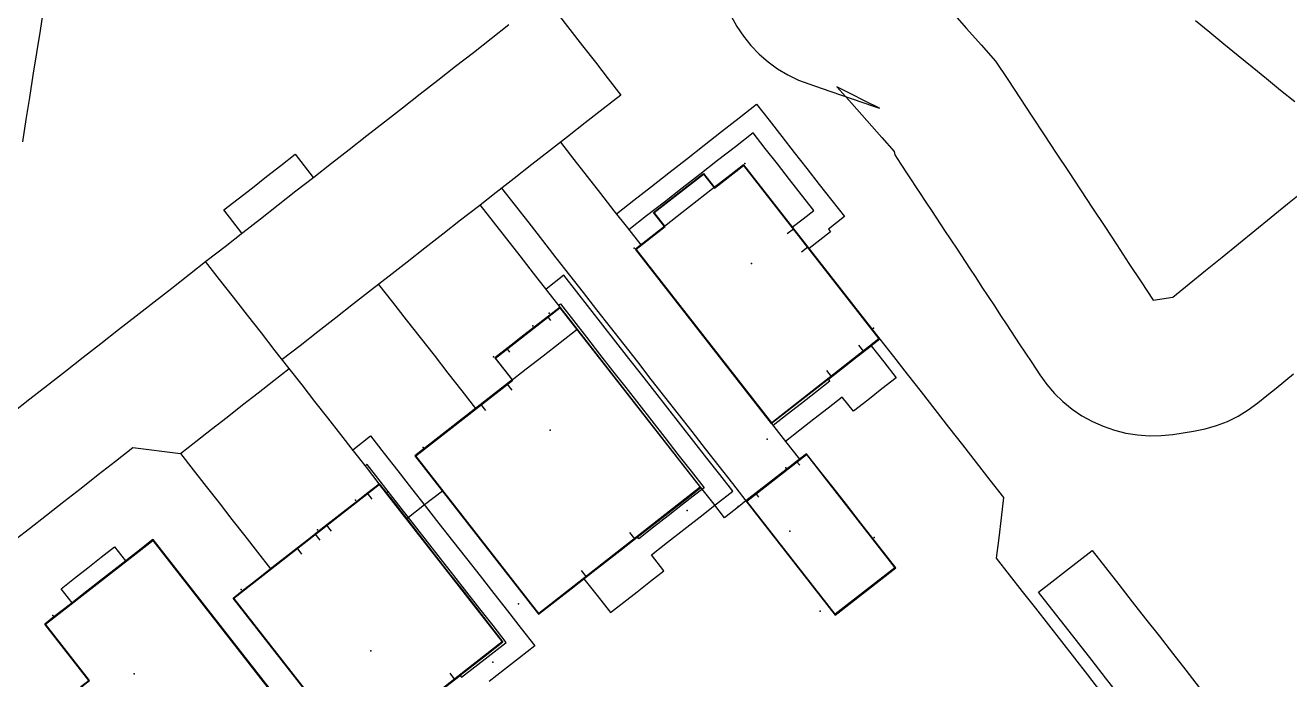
# Model space of a CAD drawing. Header units: metres. Extents: x 337936 to 338469, y 373266 to 374026.
# Drawn here: x 338023.9 to 338079.8, y 373795.6 to 373824.6 of the extents above; entities that cross this region are included whole.
import ezdxf

# ---------------------------------------------------------------- set-up
doc = ezdxf.new("R2010")
doc.units = ezdxf.units.M
for name, color, linetype in [('3D_LINES', 3, 'Continuous'), ('3D_Points', 1, 'Continuous'), ('PLOTS EXTERNAL LEVEL', 6, 'Continuous'), ('PLOTS FFL', 5, 'Continuous')]:
    doc.layers.add(name, color=color, linetype=linetype)

msp = doc.modelspace()

# ---------------------------------------------------------------- linework, layer by layer
at = {"layer": '3D_LINES'}
for points in [[(338023.792, 373819.397, 34.056), (338023.948, 373820.383, 34.053), (338024.104, 373821.369, 34.051), (338024.26, 373822.355, 34.049), (338024.417, 373823.341, 34.046), (338024.573, 373824.327, 34.044), (338024.729, 373825.313, 34.041)], [(338047.41, 373825.084, 33.649), (338047.974, 373824.361, 33.638), (338048.539, 373823.639, 33.627), (338049.103, 373822.917, 33.615), (338049.667, 373822.194, 33.604), (338050.232, 373821.472, 33.593), (338049.444, 373820.856, 33.592), (338048.656, 373820.241, 33.591), (338047.868, 373819.625, 33.59), (338047.08, 373819.01, 33.591), (338046.293, 373818.395, 33.612), (338045.505, 373817.779, 33.645), (338044.717, 373817.164, 33.677), (338043.929, 373816.548, 33.71), (338043.142, 373815.933, 33.769), (338042.354, 373815.317, 33.79), (338041.566, 373814.702, 33.79), (338040.778, 373814.086, 33.805), (338039.99, 373813.471, 33.818), (338039.203, 373812.855, 33.829), (338038.415, 373812.24, 33.841), (338037.627, 373811.624, 33.853), (338036.839, 373811.009, 33.864), (338036.052, 373810.393, 33.876), (338035.264, 373809.778, 33.888)], [(338055.104, 373824.962, 33.594), (338055.357, 373824.504, 33.588), (338055.648, 373824.069, 33.582), (338055.976, 373823.661, 33.573), (338056.339, 373823.284, 33.561), (338056.733, 373822.939, 33.548), (338057.156, 373822.63, 33.536), (338057.603, 373822.359, 33.522), (338058.073, 373822.129, 33.509), (338058.787, 373821.875, 33.514), (338059.501, 373821.621, 33.529), (338060.448, 373821.3, 33.534), (338060.921, 373821.139, 33.535), (338061.395, 373820.978, 33.535), (338061.657, 373820.89, 33.536), (338061.026, 373821.205, 33.535), (338060.396, 373821.521, 33.535), (338059.765, 373821.837, 33.53), (338060.43, 373821.09, 33.534), (338061.094, 373820.343, 33.534), (338061.759, 373819.595, 33.534), (338062.307, 373818.979, 33.535), (338062.331, 373818.829, 33.534), (338062.606, 373818.412, 33.534), (338062.882, 373817.994, 33.534), (338063.432, 373817.159, 33.534), (338063.707, 373816.742, 33.534), (338063.982, 373816.324, 33.534), (338064.533, 373815.49, 33.534), (338064.808, 373815.072, 33.534), (338065.083, 373814.655, 33.534), (338065.633, 373813.82, 33.536), (338065.909, 373813.402, 33.54), (338066.184, 373812.985, 33.548), (338066.734, 373812.15, 33.565), (338067.009, 373811.732, 33.574), (338067.285, 373811.315, 33.583), (338067.835, 373810.48, 33.6), (338068.11, 373810.063, 33.609), (338068.385, 373809.645, 33.617), (338068.741, 373809.105, 33.629), (338069.048, 373808.681, 33.638), (338069.391, 373808.285, 33.647), (338069.767, 373807.921, 33.656), (338070.173, 373807.591, 33.664), (338070.606, 373807.297, 33.673), (338071.064, 373807.043, 33.681), (338071.541, 373806.829, 33.689), (338072.036, 373806.658, 33.696), (338072.544, 373806.53, 33.703), (338073.06, 373806.447, 33.71), (338073.583, 373806.41, 33.716), (338074.106, 373806.418, 33.721), (338074.627, 373806.472, 33.725), (338075.533, 373806.611, 33.733), (338076.047, 373806.713, 33.736), (338076.549, 373806.859, 33.739), (338077.037, 373807.049, 33.742), (338077.507, 373807.28, 33.743), (338077.954, 373807.552, 33.744), (338078.377, 373807.861, 33.744), (338078.779, 373808.187, 33.743), (338079.181, 373808.514, 33.743), (338079.957, 373809.144, 33.742)], [(338064.867, 373825.129, 33.544), (338065.508, 373824.408, 33.545), (338066.149, 373823.687, 33.545), (338066.79, 373822.966, 33.545), (338067.326, 373822.154, 33.545), (338067.861, 373821.342, 33.545), (338068.397, 373820.53, 33.545), (338068.932, 373819.717, 33.544), (338069.467, 373818.905, 33.544), (338070.003, 373818.093, 33.544), (338070.538, 373817.281, 33.545), (338071.074, 373816.468, 33.555), (338071.609, 373815.656, 33.566), (338072.145, 373814.844, 33.583), (338072.68, 373814.032, 33.599), (338073.215, 373813.22, 33.616), (338073.751, 373812.407, 33.633), (338074.622, 373812.541, 33.64), (338075.347, 373813.13, 33.639), (338076.072, 373813.718, 33.638), (338076.797, 373814.307, 33.637), (338077.522, 373814.896, 33.637), (338078.246, 373815.484, 33.636), (338078.971, 373816.073, 33.635), (338079.696, 373816.662, 33.634), (338080.421, 373817.25, 33.633)], [(338077.503, 373823.21, 33.559), (338076.877, 373823.722, 33.559), (338076.251, 373824.234, 33.559), (338075.625, 373824.745, 33.559)], [(338023.324, 373807.429, 34.104), (338024.109, 373808.042, 34.066), (338024.893, 373808.654, 34.028), (338025.677, 373809.267, 34.021), (338026.461, 373809.88, 34.018), (338027.245, 373810.492, 34.006), (338028.029, 373811.105, 33.995), (338028.813, 373811.717, 33.983), (338029.597, 373812.33, 33.971), (338030.381, 373812.942, 33.96), (338031.165, 373813.555, 33.948), (338031.949, 373814.167, 33.936), (338032.733, 373814.78, 33.925), (338033.517, 373815.393, 33.913), (338034.301, 373816.005, 33.901), (338035.085, 373816.618, 33.89), (338035.869, 373817.23, 33.878), (338036.653, 373817.843, 33.866), (338037.437, 373818.455, 33.85), (338038.221, 373819.068, 33.832), (338039.005, 373819.68, 33.829), (338039.789, 373820.293, 33.813), (338040.573, 373820.906, 33.757), (338041.357, 373821.518, 33.725), (338042.141, 373822.131, 33.692), (338042.925, 373822.743, 33.661), (338043.709, 373823.356, 33.659), (338044.493, 373823.968, 33.657), (338045.277, 373824.581, 33.658)], [(338080.006, 373821.164, 33.583), (338079.38, 373821.676, 33.575), (338078.755, 373822.187, 33.567), (338078.129, 373822.699, 33.56), (338077.503, 373823.21, 33.559)], [(338050.029, 373816.222, 33.541), (338050.804, 373816.827, 33.542), (338051.579, 373817.432, 33.543), (338052.353, 373818.038, 33.543), (338053.128, 373818.643, 33.544), (338053.903, 373819.248, 33.545), (338054.677, 373819.853, 33.546), (338055.452, 373820.459, 33.547), (338056.227, 373821.064, 33.54), (338056.781, 373820.355, 33.52), (338057.335, 373819.645, 33.528), (338057.889, 373818.936, 33.529), (338058.444, 373818.227, 33.529), (338058.998, 373817.517, 33.529), (338059.552, 373816.808, 33.529), (338060.106, 373816.098, 33.529), (338059.397, 373815.544, 33.527), (338059.489, 373815.426, 33.527), (338059.017, 373815.057, 33.526), (338058.544, 373814.687, 33.53), (338058.174, 373815.16, 33.53), (338057.805, 373815.633, 33.53), (338058.278, 373816.002, 33.526), (338058.751, 373816.372, 33.527), (338058.215, 373817.058, 33.527), (338057.679, 373817.743, 33.527), (338057.143, 373818.429, 33.527), (338056.607, 373819.115, 33.527), (338056.072, 373819.801, 33.531), (338055.288, 373819.188, 33.535), (338054.504, 373818.575, 33.534), (338053.719, 373817.963, 33.533), (338052.935, 373817.35, 33.533), (338052.151, 373816.738, 33.532), (338051.367, 373816.125, 33.531), (338050.583, 373815.513, 33.53)], [(338047.559, 373819.384, 33.529), (338048.15, 373818.627, 33.529), (338048.741, 373817.87, 33.529), (338049.333, 373817.113, 33.529), (338049.924, 373816.356, 33.529), (338050.515, 373815.6, 33.529), (338051.107, 373814.843, 33.529)], [(338033.483, 373815.366, 33.913), (338033.083, 373815.878, 33.919), (338032.682, 373816.39, 33.925), (338033.313, 373816.883, 33.916), (338033.943, 373817.375, 33.906), (338034.574, 373817.868, 33.897), (338035.204, 373818.36, 33.888), (338035.835, 373818.853, 33.878), (338036.235, 373818.341, 33.872), (338036.635, 373817.829, 33.867)], [(338061.669, 373810.687, 33.528), (338061.333, 373811.117, 33.528), (338060.765, 373811.844, 33.528), (338060.197, 373812.572, 33.528), (338059.628, 373813.299, 33.528), (338059.06, 373814.027, 33.528), (338058.491, 373814.754, 33.528), (338057.923, 373815.482, 33.528), (338057.355, 373816.209, 33.528), (338056.786, 373816.937, 33.528), (338056.218, 373817.665, 33.529), (338055.649, 373818.392, 33.529), (338054.967, 373817.859, 33.529), (338054.284, 373817.325, 33.529), (338053.601, 373816.792, 33.529), (338052.918, 373816.258, 33.529), (338052.236, 373815.725, 33.529), (338051.553, 373815.191, 33.529), (338050.87, 373814.658, 33.529), (338051.472, 373813.888, 33.529), (338052.074, 373813.117, 33.529), (338052.676, 373812.346, 33.529), (338053.278, 373811.576, 33.529), (338053.88, 373810.805, 33.529), (338054.482, 373810.035, 33.529), (338055.084, 373809.264, 33.529), (338055.686, 373808.494, 33.529), (338056.288, 373807.723, 33.529), (338056.89, 373806.953, 33.529)], [(338052.156, 373815.662, 33.524), (338051.671, 373816.283, 33.53), (338052.407, 373816.858, 33.531), (338053.143, 373817.433, 33.532), (338053.879, 373818.008, 33.533), (338054.364, 373817.388, 33.525)], [(338044.958, 373817.352, 33.529), (338045.558, 373816.584, 33.529), (338046.158, 373815.816, 33.529), (338046.758, 373815.048, 33.529), (338047.358, 373814.28, 33.529), (338047.958, 373813.512, 33.529), (338048.558, 373812.745, 33.529), (338049.158, 373811.977, 33.529), (338049.758, 373811.209, 33.529), (338050.358, 373810.441, 33.529), (338050.958, 373809.673, 33.529), (338051.558, 373808.905, 33.529), (338052.158, 373808.137, 33.529), (338052.758, 373807.369, 33.529), (338053.358, 373806.601, 33.529), (338053.958, 373805.834, 33.529), (338054.557, 373805.066, 33.529), (338055.157, 373804.298, 33.529), (338055.757, 373803.53, 33.529)], [(338047.538, 373812.101, 33.659), (338046.95, 373812.853, 33.665), (338046.363, 373813.605, 33.673), (338045.775, 373814.357, 33.682), (338045.188, 373815.109, 33.69), (338044.6, 373815.861, 33.698), (338044.013, 373816.613, 33.707)], [(338057.582, 373815.346, 33.551), (338057.86, 373815.563, 33.53)], [(338058.212, 373814.541, 33.551), (338058.49, 373814.758, 33.53)], [(338030.765, 373805.628, 33.955), (338031.451, 373806.165, 33.945), (338032.138, 373806.701, 33.934), (338032.825, 373807.238, 33.924), (338033.512, 373807.774, 33.914), (338034.198, 373808.311, 33.904), (338034.885, 373808.847, 33.894), (338035.572, 373809.384, 33.883), (338034.956, 373810.172, 33.892), (338034.34, 373810.96, 33.901), (338033.725, 373811.748, 33.91), (338033.109, 373812.536, 33.919), (338032.493, 373813.324, 33.928), (338031.878, 373814.112, 33.937)], [(338039.521, 373813.104, 33.825), (338040.133, 373812.32, 33.816), (338040.746, 373811.536, 33.807), (338041.358, 373810.752, 33.798), (338041.971, 373809.969, 33.789), (338042.583, 373809.185, 33.78), (338043.196, 373808.401, 33.756), (338043.808, 373807.617, 33.779)], [(338047.476, 373812.18, 33.529), (338047.555, 373812.242, 33.529), (338048.132, 373811.503, 33.529), (338048.71, 373810.764, 33.529), (338049.287, 373810.025, 33.529), (338049.864, 373809.286, 33.529), (338050.442, 373808.547, 33.529), (338051.019, 373807.808, 33.529), (338051.596, 373807.069, 33.529), (338052.174, 373806.33, 33.529), (338052.751, 373805.591, 33.529), (338053.328, 373804.852, 33.529), (338053.905, 373804.113, 33.529), (338053.43, 373803.742, 33.529), (338052.954, 373803.37, 33.529), (338052.311, 373802.867, 33.529), (338051.667, 373802.365, 33.529), (338051.023, 373801.862, 33.529), (338050.962, 373801.94, 33.529), (338050.174, 373801.325, 33.529), (338049.386, 373800.709, 33.529), (338048.598, 373800.093, 33.529), (338049.182, 373799.345, 33.529), (338049.767, 373798.597, 33.529), (338050.358, 373799.059, 33.529), (338050.949, 373799.521, 33.529), (338051.54, 373799.982, 33.529), (338052.131, 373800.444, 33.529), (338051.577, 373801.152, 33.529), (338052.296, 373801.714, 33.529), (338053.014, 373802.275, 33.529), (338053.732, 373802.836, 33.529), (338054.451, 373803.397, 33.529), (338055.169, 373803.958, 33.529), (338054.595, 373804.693, 33.529), (338054.021, 373805.427, 33.529), (338053.448, 373806.161, 33.529), (338052.874, 373806.896, 33.529), (338052.3, 373807.63, 33.529), (338051.726, 373808.365, 33.529), (338051.153, 373809.099, 33.529), (338050.579, 373809.833, 33.529), (338050.005, 373810.568, 33.529), (338049.431, 373811.302, 33.529), (338048.858, 373812.036, 33.529), (338048.284, 373812.771, 33.529), (338047.71, 373813.505, 33.529), (338046.922, 373812.889, 33.529)], [(338047.538, 373812.101, 33.689), (338046.964, 373811.653, 33.689), (338046.39, 373811.205, 33.749), (338045.813, 373810.754, 33.748), (338045.235, 373810.303, 33.748), (338044.658, 373809.852, 33.747), (338045.039, 373809.364, 33.747), (338045.42, 373808.877, 33.747), (338044.643, 373808.269, 33.747), (338043.865, 373807.662, 33.747), (338043.088, 373807.054, 33.746), (338042.31, 373806.447, 33.746), (338041.532, 373805.839, 33.746), (338041.127, 373805.522, 33.746), (338041.74, 373804.737, 33.745), (338042.354, 373803.951, 33.745), (338042.968, 373803.166, 33.744), (338043.581, 373802.38, 33.744), (338044.195, 373801.595, 33.743), (338044.809, 373800.809, 33.743), (338045.423, 373800.024, 33.742), (338046.036, 373799.238, 33.742), (338046.592, 373798.527, 33.72), (338047.31, 373799.087, 33.699), (338048.027, 373799.647, 33.678), (338048.744, 373800.208, 33.657), (338049.461, 373800.768, 33.635), (338050.179, 373801.329, 33.614), (338050.896, 373801.889, 33.593), (338051.613, 373802.449, 33.571), (338052.331, 373803.01, 33.55), (338053.048, 373803.57, 33.529), (338053.765, 373804.131, 33.529)], [(338047.133, 373811.512, 33.674), (338047, 373811.682, 33.691)], [(338043.787, 373807.6, 33.779), (338044.539, 373808.188, 33.788), (338045.291, 373808.776, 33.797), (338046.043, 373809.363, 33.798), (338046.795, 373809.951, 33.776), (338047.547, 373810.539, 33.727), (338048.3, 373811.126, 33.696)], [(338045.328, 373810.102, 33.761), (338045.196, 373810.272, 33.753)], [(338056.952, 373806.874, 33.531), (338057.579, 373807.364, 33.528), (338058.206, 373807.854, 33.525), (338058.832, 373808.344, 33.525), (338059.459, 373808.833, 33.525), (338059.398, 373808.913, 33.525), (338060.028, 373809.405, 33.525), (338060.658, 373809.898, 33.525), (338061.289, 373810.39, 33.525), (338061.843, 373809.681, 33.54), (338062.397, 373808.972, 33.558), (338061.767, 373808.479, 33.537), (338061.136, 373807.987, 33.525), (338060.506, 373807.494, 33.525), (338060.014, 373808.124, 33.525), (338059.387, 373807.634, 33.525), (338058.76, 373807.145, 33.525), (338058.133, 373806.655, 33.525), (338057.506, 373806.165, 33.525)], [(338060.968, 373810.139, 33.525), (338060.751, 373810.417, 33.525)], [(338061.669, 373810.687, 33.534), (338062.278, 373809.908, 33.552), (338062.886, 373809.129, 33.569), (338063.495, 373808.35, 33.586), (338064.103, 373807.572, 33.603), (338064.712, 373806.793, 33.62), (338065.32, 373806.014, 33.637), (338065.929, 373805.235, 33.654), (338066.537, 373804.456, 33.671), (338067.145, 373803.678, 33.688), (338067.036, 373802.786, 33.7), (338066.927, 373801.895, 33.709), (338066.817, 373801.004, 33.705), (338067.394, 373800.266, 33.724), (338067.97, 373799.528, 33.743), (338068.547, 373798.79, 33.763), (338069.123, 373798.052, 33.782), (338069.699, 373797.314, 33.801), (338070.276, 373796.577, 33.82), (338070.852, 373795.839, 33.836), (338071.429, 373795.101, 33.852), (338072.005, 373794.363, 33.869), (338072.582, 373793.625, 33.885), (338073.158, 373792.888, 33.9)], [(338039.55, 373804.291, 33.847), (338038.982, 373805.019, 33.798), (338038.414, 373805.746, 33.825), (338037.845, 373806.474, 33.85), (338037.277, 373807.201, 33.859), (338036.708, 373807.929, 33.867), (338036.14, 373808.656, 33.875), (338035.572, 373809.384, 33.883)], [(338059.542, 373809.025, 33.525), (338059.325, 373809.302, 33.53)], [(338045.422, 373808.43, 33.809), (338045.205, 373808.708, 33.796)], [(338044.261, 373807.524, 33.795), (338044.044, 373807.802, 33.782)], [(338056.89, 373806.953, 33.534), (338057.506, 373806.165, 33.525), (338058.121, 373805.377, 33.525)], [(338038.381, 373805.788, 33.745), (338039.169, 373806.404, 33.745), (338039.773, 373805.631, 33.745), (338040.377, 373804.857, 33.745), (338040.981, 373804.084, 33.745), (338041.586, 373803.31, 33.745), (338042.19, 373802.537, 33.745), (338042.794, 373801.764, 33.745), (338043.399, 373800.99, 33.745), (338044.003, 373800.217, 33.745), (338044.607, 373799.443, 33.745), (338045.211, 373798.67, 33.745), (338045.816, 373797.896, 33.745), (338046.42, 373797.123, 33.745), (338045.751, 373796.6, 33.745), (338045.082, 373796.078, 33.745), (338044.413, 373795.555, 33.745)], [(338023.324, 373801.718, 34.109), (338024.086, 373802.314, 34.095), (338024.848, 373802.909, 34.082), (338025.61, 373803.505, 34.069), (338026.373, 373804.1, 34.048), (338027.135, 373804.696, 34.011), (338027.897, 373805.291, 33.996), (338028.659, 373805.887, 33.986), (338029.361, 373805.801, 33.976), (338030.063, 373805.714, 33.965), (338030.765, 373805.628, 33.955), (338031.333, 373804.901, 33.947), (338031.902, 373804.173, 33.938), (338032.47, 373803.446, 33.93), (338033.038, 373802.718, 33.928), (338033.607, 373801.991, 33.932), (338034.175, 373801.263, 33.915), (338034.744, 373800.536, 33.902)], [(338059.699, 373798.485, 33.528), (338060.368, 373799.007, 33.528), (338061.037, 373799.53, 33.528), (338061.706, 373800.052, 33.528), (338062.374, 373800.575, 33.528), (338061.87, 373801.22, 33.528), (338061.366, 373801.865, 33.528), (338060.78, 373802.616, 33.528), (338060.193, 373803.367, 33.528), (338059.606, 373804.118, 33.528), (338059.019, 373804.869, 33.529), (338058.433, 373805.62, 33.529), (338057.996, 373805.279, 33.529), (338057.56, 373804.939, 33.529), (338056.959, 373804.469, 33.529), (338056.358, 373803.999, 33.529), (338055.757, 373803.53, 33.529)], [(338058.13, 373805.11, 33.525), (338057.997, 373805.28, 33.525)], [(338042.499, 373795.328, 33.745), (338043.129, 373795.821, 33.745), (338043.19, 373795.742, 33.745), (338043.778, 373796.201, 33.745), (338044.366, 373796.661, 33.745), (338044.761, 373796.969, 33.748), (338045.157, 373797.278, 33.751), (338044.578, 373798.019, 33.757), (338043.999, 373798.76, 33.763), (338043.42, 373799.501, 33.769), (338042.841, 373800.242, 33.775), (338042.262, 373800.983, 33.781), (338041.683, 373801.724, 33.787), (338041.104, 373802.465, 33.793), (338040.525, 373803.206, 33.799), (338039.946, 373803.947, 33.805), (338039.48, 373804.544, 33.805), (338039.014, 373805.141, 33.805), (338038.935, 373805.079, 33.805)], [(338033.087, 373799.241, 33.914), (338033.492, 373799.558, 33.914), (338034.215, 373800.123, 33.913), (338034.937, 373800.687, 33.912), (338035.659, 373801.251, 33.912), (338036.382, 373801.816, 33.911), (338037.104, 373802.38, 33.91), (338037.826, 373802.944, 33.911), (338038.548, 373803.508, 33.912), (338039.049, 373803.9, 33.881), (338039.55, 373804.291, 33.851), (338040.158, 373803.514, 33.805), (338040.765, 373802.737, 33.798), (338041.372, 373801.959, 33.791), (338041.98, 373801.182, 33.784), (338042.587, 373800.405, 33.777), (338043.194, 373799.627, 33.771), (338043.802, 373798.85, 33.764), (338044.409, 373798.073, 33.757), (338045.016, 373797.295, 33.75), (338044.298, 373796.734, 33.744), (338043.58, 373796.173, 33.744), (338042.862, 373795.612, 33.744)], [(338055.757, 373803.53, 33.529), (338055.424, 373803.27, 33.529), (338054.812, 373802.791, 33.529), (338054.288, 373803.461, 33.529), (338053.765, 373804.131, 33.529)], [(338039.243, 373803.604, 33.865), (338039.026, 373803.882, 33.873)], [(338042.339, 373803.97, 33.759), (338041.551, 373803.355, 33.79), (338040.763, 373802.739, 33.828)], [(338056.325, 373803.701, 33.525), (338056.193, 373803.87, 33.525)], [(338037.439, 373802.194, 33.912), (338037.222, 373802.472, 33.912)], [(338036.938, 373801.803, 33.909), (338036.721, 373802.081, 33.912)], [(338050.847, 373801.851, 33.595), (338050.63, 373802.129, 33.613)], [(338034.964, 373794.889, 33.976), (338034.362, 373795.659, 33.976), (338033.76, 373796.43, 33.976), (338033.158, 373797.201, 33.976), (338032.556, 373797.971, 33.976), (338031.954, 373798.742, 33.976), (338031.352, 373799.512, 33.976), (338030.75, 373800.283, 33.976), (338030.148, 373801.053, 33.976), (338029.546, 373801.824, 33.976), (338028.817, 373801.254, 33.987), (338028.089, 373800.685, 33.998), (338027.36, 373800.115, 34.009), (338026.631, 373799.546, 34.02), (338025.902, 373798.976, 34.031), (338025.173, 373798.407, 34.042), (338024.767, 373798.09, 34.042), (338025.253, 373797.467, 34.042), (338025.74, 373796.845, 34.042), (338026.226, 373796.222, 34.042), (338026.713, 373795.6, 34.042)], [(338025.974, 373799.032, 34.039), (338025.489, 373799.653, 34.049), (338026.08, 373800.115, 34.039), (338026.672, 373800.577, 34.029), (338027.263, 373801.039, 34.018), (338027.855, 373801.501, 34.008), (338028.34, 373800.881, 33.996)], [(338036.133, 373801.174, 33.911), (338035.916, 373801.452, 33.902)], [(338072.238, 373794.959, 33.863), (338071.646, 373795.716, 33.846), (338071.055, 373796.473, 33.829), (338070.463, 373797.23, 33.813), (338069.872, 373797.987, 33.796), (338069.281, 373798.744, 33.779), (338068.689, 373799.501, 33.763), (338069.28, 373799.962, 33.762), (338069.871, 373800.424, 33.762), (338070.462, 373800.886, 33.761), (338071.053, 373801.348, 33.761), (338071.645, 373800.591, 33.778), (338072.236, 373799.834, 33.794), (338072.828, 373799.077, 33.811), (338073.419, 373798.32, 33.827), (338074.01, 373797.563, 33.844), (338074.602, 373796.806, 33.861), (338075.193, 373796.049, 33.877), (338075.784, 373795.292, 33.89)], [(338048.712, 373800.183, 33.67), (338048.495, 373800.461, 33.667)], [(338042.896, 373795.639, 33.793), (338042.679, 373795.917, 33.819)]]:
    msp.add_polyline3d(points, dxfattribs=at)
at = {"layer": '3D_Points'}
for p in [(338055.701, 373818.452, 33.525), (338050.81, 373814.71, 33.52), (338056, 373814.019, 33.675), (338047.06, 373811.826, 33.675), (338046.342, 373811.265, 33.75), (338061.394, 373811.165, 33.525), (338044.601, 373809.905, 33.75), (338047.103, 373806.666, 33.9), (338041.485, 373805.9, 33.75), (338056.696, 373806.265, 33.525), (338057.513, 373805, 33.525), (338038.501, 373803.569, 33.9), (338039.928, 373803.933, 33.825), (338053.153, 373803.116, 33.525), (338055.415, 373803.282, 33.525), (338036.814, 373802.252, 33.9), (338057.7, 373802.188, 33.525), (338061.427, 373801.913, 33.525), (338029.438, 373801.759, 33.975), (338033.445, 373799.619, 33.9), (338045.703, 373798.978, 33.75), (338059.03, 373798.654, 33.525), (338025.125, 373798.468, 34.05), (338039.18, 373796.903, 34.05), (338044.565, 373796.406, 33.75), (338028.724, 373795.895, 34.2)]:
    msp.add_point(p, dxfattribs=at)
at = {"layer": 'PLOTS EXTERNAL LEVEL'}
for points in [[(338055.649, 373818.392, 33.675), (338061.669, 373810.687, 33.675), (338056.89, 373806.953, 33.675), (338050.87, 373814.658, 33.675), (338052.156, 373815.662, 33.675), (338051.671, 373816.283, 33.675), (338053.879, 373818.008, 33.675), (338054.364, 373817.388, 33.675), (338055.649, 373818.392, 33.675)], [(338047.538, 373812.101, 33.9), (338044.658, 373809.852, 33.9), (338045.42, 373808.877, 33.9), (338041.127, 373805.522, 33.9), (338046.592, 373798.527, 33.9), (338053.765, 373804.131, 33.9), (338047.538, 373812.101, 33.9)], [(338059.699, 373798.485, 33.525), (338062.374, 373800.575, 33.525), (338058.433, 373805.62, 33.525), (338055.757, 373803.53, 33.525), (338059.699, 373798.485, 33.525)], [(338033.087, 373799.241, 34.05), (338039.55, 373804.291, 34.05), (338045.016, 373797.295, 34.05), (338038.553, 373792.245, 34.05), (338033.087, 373799.241, 34.05)], [(338035.566, 373794.118, 34.2), (338030.787, 373790.384, 34.2), (338028.992, 373792.682, 34.2), (338028.645, 373792.411, 34.2), (338026.366, 373795.329, 34.2), (338026.713, 373795.6, 34.2), (338024.767, 373798.09, 34.2), (338029.546, 373801.824, 34.2), (338035.566, 373794.118, 34.2)]]:
    msp.add_polyline3d(points, dxfattribs=at)
at = {"layer": 'PLOTS FFL'}
for points in [[(338055.645, 373818.357, 33.675), (338061.634, 373810.691, 33.675), (338056.894, 373806.988, 33.675), (338050.905, 373814.654, 33.675), (338052.191, 373815.658, 33.675), (338051.706, 373816.279, 33.675), (338053.875, 373817.973, 33.675), (338054.36, 373817.353, 33.675), (338055.645, 373818.357, 33.675)], [(338047.533, 373812.066, 33.9), (338053.73, 373804.135, 33.9), (338046.597, 373798.562, 33.9), (338041.162, 373805.518, 33.9), (338045.455, 373808.872, 33.9), (338044.693, 373809.847, 33.9), (338047.533, 373812.066, 33.9)], [(338059.703, 373798.52, 33.525), (338055.792, 373803.526, 33.525), (338058.428, 373805.585, 33.525), (338062.339, 373800.579, 33.525), (338059.703, 373798.52, 33.525)], [(338033.122, 373799.237, 34.05), (338039.546, 373804.256, 34.05), (338044.981, 373797.3, 34.05), (338038.557, 373792.28, 34.05), (338033.122, 373799.237, 34.05)], [(338035.531, 373794.123, 34.2), (338030.791, 373790.42, 34.2), (338028.996, 373792.717, 34.2), (338028.65, 373792.446, 34.2), (338026.401, 373795.324, 34.2), (338026.748, 373795.595, 34.2), (338024.802, 373798.085, 34.2), (338029.542, 373801.789, 34.2), (338035.531, 373794.123, 34.2)]]:
    msp.add_polyline3d(points, dxfattribs=at)

doc.saveas('drawing.dxf')
